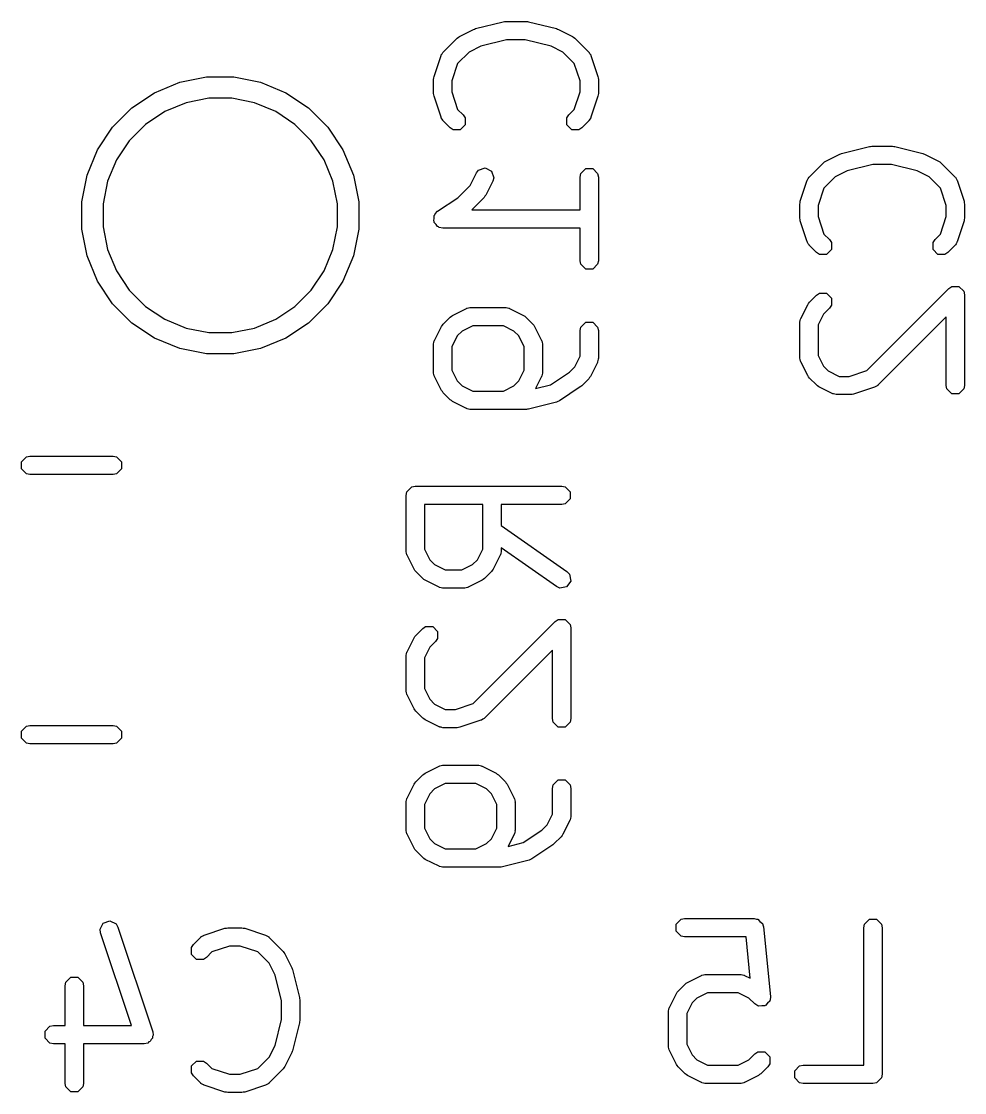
# Model space of a CAD drawing. Header units: inches. Extents: x 0.38 to 5.39, y 0.12 to 3.22.
# Drawn here: x 3.3071 to 3.5099, y 1.4187 to 1.649 of the extents above; entities that cross this region are included whole.
import ezdxf

# ---------------------------------------------------------------- set-up
doc = ezdxf.new("R2010")
doc.units = ezdxf.units.IN
doc.header["$MEASUREMENT"] = 0
doc.layers.add('BLACK', color=250, linetype='CONTINUOUS')

msp = doc.modelspace()

# ---------------------------------------------------------------- linework, layer by layer
at = {"layer": 'BLACK', "linetype": 'CONTINUOUS'}
for p, q in [((3.40469, 1.64748), (3.41069, 1.64898)), ((3.41069, 1.64898), (3.41093, 1.64899)), ((3.41093, 1.64899), (3.41117, 1.64904)), ((3.41117, 1.64904), (3.41567, 1.64904)), ((3.41567, 1.64904), (3.41591, 1.64899)), ((3.41591, 1.64899), (3.41615, 1.64898)), ((3.41615, 1.64898), (3.42215, 1.64748)), ((3.40129, 1.64583), (3.40429, 1.64733)), ((3.40429, 1.64733), (3.4045, 1.64739)), ((3.4045, 1.64739), (3.40469, 1.64748)), ((3.42215, 1.64748), (3.42234, 1.64739)), ((3.42234, 1.64739), (3.42255, 1.64733)), ((3.42255, 1.64733), (3.42555, 1.64583)), ((3.39778, 1.64246), (3.40078, 1.64546)), ((3.40078, 1.64546), (3.40104, 1.64564)), ((3.40104, 1.64564), (3.40129, 1.64583)), ((3.41141, 1.6451), (3.40586, 1.64371)), ((3.41543, 1.6451), (3.41141, 1.6451)), ((3.42098, 1.64371), (3.41543, 1.6451)), ((3.42555, 1.64583), (3.4258, 1.64564)), ((3.4258, 1.64564), (3.42606, 1.64546)), ((3.42606, 1.64546), (3.42906, 1.64246)), ((3.39735, 1.64182), (3.39753, 1.64208)), ((3.39753, 1.64208), (3.39769, 1.64236)), ((3.39769, 1.64236), (3.39773, 1.64238)), ((3.39773, 1.64238), (3.39778, 1.64246)), ((3.40334, 1.64245), (3.40089, 1.64001)), ((3.40586, 1.64371), (3.40334, 1.64245)), ((3.4235, 1.64245), (3.42098, 1.64371)), ((3.42595, 1.64001), (3.4235, 1.64245)), ((3.42906, 1.64246), (3.42912, 1.64238)), ((3.42912, 1.64238), (3.42916, 1.64236)), ((3.42916, 1.64236), (3.42931, 1.64208)), ((3.42931, 1.64208), (3.42949, 1.64182)), ((3.39581, 1.63719), (3.39731, 1.64169)), ((3.39731, 1.64169), (3.39735, 1.64178)), ((3.39735, 1.64178), (3.39735, 1.64182)), ((3.40089, 1.64001), (3.39964, 1.63625)), ((3.4272, 1.63625), (3.42595, 1.64001)), ((3.42949, 1.64182), (3.42949, 1.64178)), ((3.42949, 1.64178), (3.42954, 1.64169)), ((3.42954, 1.64169), (3.43104, 1.63719)), ((3.33574, 1.63371), (3.34116, 1.63596)), ((3.34116, 1.63596), (3.34691, 1.6371)), ((3.34691, 1.6371), (3.35278, 1.6371)), ((3.35278, 1.6371), (3.35853, 1.63596)), ((3.35853, 1.63596), (3.36395, 1.63371)), ((3.3957, 1.63657), (3.39577, 1.63688)), ((3.3957, 1.63357), (3.3957, 1.63657)), ((3.39577, 1.63688), (3.39581, 1.63719)), ((3.39964, 1.63625), (3.39964, 1.63389)), ((3.4272, 1.63389), (3.4272, 1.63625)), ((3.43104, 1.63719), (3.43108, 1.63688)), ((3.43108, 1.63688), (3.43114, 1.63657)), ((3.43114, 1.63657), (3.43114, 1.63357)), ((3.33086, 1.63045), (3.33574, 1.63371)), ((3.36395, 1.63371), (3.36882, 1.63045)), ((3.39577, 1.63326), (3.3957, 1.63357)), ((3.39581, 1.63295), (3.39577, 1.63326)), ((3.39731, 1.62845), (3.39581, 1.63295)), ((3.39964, 1.63389), (3.40089, 1.63013)), ((3.42595, 1.63013), (3.4272, 1.63389)), ((3.43104, 1.63295), (3.42954, 1.62845)), ((3.43108, 1.63326), (3.43104, 1.63295)), ((3.43114, 1.63357), (3.43108, 1.63326)), ((3.34249, 1.63155), (3.33791, 1.62965)), ((3.34736, 1.63252), (3.34249, 1.63155)), ((3.35232, 1.63252), (3.34736, 1.63252)), ((3.35719, 1.63155), (3.35232, 1.63252)), ((3.36178, 1.62965), (3.35719, 1.63155)), ((3.32671, 1.6263), (3.33086, 1.63045)), ((3.33791, 1.62965), (3.33378, 1.62689)), ((3.3659, 1.62689), (3.36178, 1.62965)), ((3.36882, 1.63045), (3.37297, 1.6263)), ((3.39735, 1.62836), (3.39731, 1.62845)), ((3.39735, 1.62832), (3.39735, 1.62836)), ((3.39753, 1.62805), (3.39735, 1.62832)), ((3.40089, 1.63013), (3.40206, 1.62896)), ((3.40206, 1.62896), (3.40249, 1.62832)), ((3.40249, 1.62832), (3.40249, 1.62682)), ((3.42435, 1.62832), (3.42478, 1.62896)), ((3.42435, 1.62682), (3.42435, 1.62832)), ((3.42478, 1.62896), (3.42595, 1.63013)), ((3.42949, 1.62832), (3.42931, 1.62805)), ((3.42954, 1.62845), (3.42949, 1.62836)), ((3.42949, 1.62836), (3.42949, 1.62832)), ((3.32345, 1.62143), (3.32671, 1.6263)), ((3.33378, 1.62689), (3.33027, 1.62338)), ((3.36941, 1.62338), (3.3659, 1.62689)), ((3.37297, 1.6263), (3.37623, 1.62143)), ((3.39769, 1.62778), (3.39753, 1.62805)), ((3.39773, 1.62776), (3.39769, 1.62778)), ((3.39778, 1.62768), (3.39773, 1.62776)), ((3.39928, 1.62618), (3.39778, 1.62768)), ((3.39992, 1.62575), (3.39928, 1.62618)), ((3.40249, 1.62682), (3.40143, 1.62575)), ((3.42542, 1.62575), (3.42435, 1.62682)), ((3.42756, 1.62618), (3.42692, 1.62575)), ((3.42906, 1.62768), (3.42756, 1.62618)), ((3.42912, 1.62776), (3.42906, 1.62768)), ((3.42916, 1.62778), (3.42912, 1.62776)), ((3.42931, 1.62805), (3.42916, 1.62778)), ((3.40143, 1.62575), (3.39992, 1.62575)), ((3.42692, 1.62575), (3.42542, 1.62575)), ((3.32121, 1.61601), (3.32345, 1.62143)), ((3.33027, 1.62338), (3.32751, 1.61926)), ((3.37217, 1.61926), (3.36941, 1.62338)), ((3.37623, 1.62143), (3.37848, 1.61601)), ((3.48343, 1.62067), (3.48943, 1.62217)), ((3.48943, 1.62217), (3.48967, 1.62218)), ((3.48967, 1.62218), (3.48991, 1.62223)), ((3.48991, 1.62223), (3.49441, 1.62223)), ((3.49441, 1.62223), (3.49465, 1.62218)), ((3.49465, 1.62218), (3.49489, 1.62217)), ((3.49489, 1.62217), (3.50089, 1.62067)), ((3.32751, 1.61926), (3.32561, 1.61467)), ((3.37407, 1.61467), (3.37217, 1.61926)), ((3.47978, 1.61883), (3.48003, 1.61902)), ((3.48003, 1.61902), (3.48303, 1.62052)), ((3.48303, 1.62052), (3.48324, 1.62058)), ((3.48324, 1.62058), (3.48343, 1.62067)), ((3.50089, 1.62067), (3.50108, 1.62058)), ((3.50108, 1.62058), (3.50129, 1.62052)), ((3.50129, 1.62052), (3.50429, 1.61902)), ((3.50429, 1.61902), (3.50454, 1.61883)), ((3.40491, 1.61645), (3.40538, 1.61706)), ((3.40538, 1.61706), (3.40681, 1.61754)), ((3.40681, 1.61754), (3.40816, 1.61686)), ((3.40816, 1.61686), (3.40864, 1.61543)), ((3.42735, 1.61633), (3.42842, 1.61739)), ((3.42842, 1.61739), (3.42992, 1.61739)), ((3.42992, 1.61739), (3.43099, 1.61633)), ((3.47652, 1.61565), (3.47952, 1.61865)), ((3.47952, 1.61865), (3.47978, 1.61883)), ((3.4846, 1.6169), (3.48208, 1.61564)), ((3.49015, 1.61829), (3.4846, 1.6169)), ((3.49417, 1.61829), (3.49015, 1.61829)), ((3.49972, 1.6169), (3.49417, 1.61829)), ((3.50224, 1.61564), (3.49972, 1.6169)), ((3.50454, 1.61883), (3.5048, 1.61865)), ((3.5048, 1.61865), (3.5078, 1.61565)), ((3.32007, 1.61026), (3.32121, 1.61601)), ((3.32561, 1.61467), (3.32465, 1.6098)), ((3.37504, 1.6098), (3.37407, 1.61467)), ((3.37848, 1.61601), (3.37962, 1.61026)), ((3.40355, 1.61374), (3.40491, 1.61645)), ((3.40843, 1.61469), (3.40693, 1.61169)), ((3.40864, 1.61543), (3.40843, 1.61469)), ((3.4272, 1.61557), (3.42735, 1.61633)), ((3.4272, 1.60854), (3.4272, 1.61557)), ((3.43099, 1.61633), (3.43114, 1.61557)), ((3.43114, 1.61557), (3.43114, 1.59757)), ((3.47455, 1.61038), (3.47605, 1.61488)), ((3.47605, 1.61488), (3.47609, 1.61497)), ((3.47609, 1.61501), (3.47627, 1.61528)), ((3.47609, 1.61497), (3.47609, 1.61501)), ((3.47627, 1.61528), (3.47643, 1.61555)), ((3.47643, 1.61555), (3.47647, 1.61557)), ((3.47647, 1.61557), (3.47652, 1.61565)), ((3.48208, 1.61564), (3.47963, 1.6132)), ((3.50469, 1.6132), (3.50224, 1.61564)), ((3.5078, 1.61565), (3.50786, 1.61557)), ((3.50786, 1.61557), (3.5079, 1.61555)), ((3.5079, 1.61555), (3.50805, 1.61528)), ((3.50805, 1.61528), (3.50823, 1.61501)), ((3.50823, 1.61501), (3.50823, 1.61497)), ((3.50823, 1.61497), (3.50828, 1.61488)), ((3.50828, 1.61488), (3.50978, 1.61038)), ((3.40092, 1.6111), (3.40355, 1.61374)), ((3.47963, 1.6132), (3.47838, 1.60944)), ((3.50594, 1.60944), (3.50469, 1.6132)), ((3.32007, 1.6098), (3.32007, 1.61026)), ((3.32007, 1.60439), (3.32007, 1.6098)), ((3.32465, 1.6098), (3.32465, 1.60484)), ((3.37504, 1.60484), (3.37504, 1.6098)), ((3.37962, 1.61026), (3.37962, 1.60439)), ((3.39658, 1.60821), (3.40092, 1.6111)), ((3.40656, 1.61118), (3.40393, 1.60854)), ((3.40674, 1.61144), (3.40656, 1.61118)), ((3.40693, 1.61169), (3.40674, 1.61144)), ((3.47444, 1.60976), (3.47451, 1.61007)), ((3.47444, 1.60676), (3.47444, 1.60976)), ((3.47451, 1.61007), (3.47455, 1.61038)), ((3.50978, 1.61038), (3.50982, 1.61007)), ((3.50982, 1.61007), (3.50988, 1.60976)), ((3.50988, 1.60976), (3.50988, 1.60676)), ((3.39585, 1.60733), (3.396, 1.60747)), ((3.396, 1.60747), (3.39604, 1.60767)), ((3.39604, 1.60767), (3.39658, 1.60821)), ((3.40393, 1.60854), (3.4272, 1.60854)), ((3.47838, 1.60944), (3.47838, 1.60708)), ((3.50594, 1.60708), (3.50594, 1.60944)), ((3.39574, 1.60619), (3.39585, 1.60675)), ((3.39585, 1.60602), (3.39574, 1.60619)), ((3.39585, 1.60675), (3.39585, 1.60733)), ((3.39585, 1.60582), (3.39585, 1.60602)), ((3.39626, 1.60541), (3.39585, 1.60582)), ((3.39658, 1.60494), (3.39626, 1.60541)), ((3.47451, 1.60645), (3.47444, 1.60676)), ((3.47455, 1.60614), (3.47451, 1.60645)), ((3.47605, 1.60164), (3.47455, 1.60614)), ((3.47838, 1.60708), (3.47963, 1.60332)), ((3.50469, 1.60332), (3.50594, 1.60708)), ((3.50978, 1.60614), (3.50828, 1.60164)), ((3.50982, 1.60645), (3.50978, 1.60614)), ((3.50988, 1.60676), (3.50982, 1.60645)), ((3.32121, 1.59864), (3.32007, 1.60439)), ((3.32465, 1.60484), (3.32561, 1.59997)), ((3.37407, 1.59997), (3.37504, 1.60484)), ((3.37962, 1.60439), (3.37848, 1.59864)), ((3.39678, 1.6049), (3.39658, 1.60494)), ((3.39692, 1.60475), (3.39678, 1.6049)), ((3.39767, 1.6046), (3.39692, 1.60475)), ((3.4272, 1.6046), (3.39767, 1.6046)), ((3.4272, 1.59757), (3.4272, 1.6046)), ((3.47963, 1.60332), (3.4808, 1.60215)), ((3.50352, 1.60215), (3.50469, 1.60332)), ((3.47609, 1.60155), (3.47605, 1.60164)), ((3.47609, 1.60151), (3.47609, 1.60155)), ((3.47627, 1.60125), (3.47609, 1.60151)), ((3.47643, 1.60097), (3.47627, 1.60125)), ((3.47647, 1.60095), (3.47643, 1.60097)), ((3.47652, 1.60087), (3.47647, 1.60095)), ((3.47802, 1.59937), (3.47652, 1.60087)), ((3.4808, 1.60215), (3.48123, 1.60151)), ((3.48123, 1.60151), (3.48123, 1.60001)), ((3.50309, 1.60151), (3.50352, 1.60215)), ((3.50309, 1.60001), (3.50309, 1.60151)), ((3.5078, 1.60087), (3.5063, 1.59937)), ((3.50786, 1.60095), (3.5078, 1.60087)), ((3.5079, 1.60097), (3.50786, 1.60095)), ((3.50805, 1.60125), (3.5079, 1.60097)), ((3.50823, 1.60151), (3.50805, 1.60125)), ((3.50828, 1.60164), (3.50823, 1.60155)), ((3.50823, 1.60155), (3.50823, 1.60151)), ((3.32345, 1.59322), (3.32121, 1.59864)), ((3.32561, 1.59997), (3.32751, 1.59539)), ((3.37217, 1.59539), (3.37407, 1.59997)), ((3.37848, 1.59864), (3.37623, 1.59322)), ((3.47866, 1.59894), (3.47802, 1.59937)), ((3.48017, 1.59894), (3.47866, 1.59894)), ((3.48123, 1.60001), (3.48017, 1.59894)), ((3.50416, 1.59894), (3.50309, 1.60001)), ((3.50566, 1.59894), (3.50416, 1.59894)), ((3.5063, 1.59937), (3.50566, 1.59894)), ((3.42735, 1.59682), (3.4272, 1.59757)), ((3.42842, 1.59576), (3.42735, 1.59682)), ((3.43099, 1.59682), (3.42992, 1.59576)), ((3.43114, 1.59757), (3.43099, 1.59682)), ((3.32751, 1.59539), (3.33027, 1.59126)), ((3.36941, 1.59126), (3.37217, 1.59539)), ((3.42992, 1.59576), (3.42842, 1.59576)), ((3.32671, 1.58834), (3.32345, 1.59322)), ((3.37623, 1.59322), (3.37297, 1.58834)), ((3.48885, 1.57399), (3.50652, 1.59165)), ((3.50652, 1.59165), (3.50716, 1.59208)), ((3.50716, 1.59208), (3.50866, 1.59208)), ((3.50866, 1.59208), (3.50973, 1.59102)), ((3.33027, 1.59126), (3.33378, 1.58775)), ((3.3659, 1.58775), (3.36941, 1.59126)), ((3.47652, 1.58865), (3.47802, 1.59015)), ((3.47802, 1.59015), (3.47866, 1.59058)), ((3.47866, 1.59058), (3.48017, 1.59058)), ((3.48017, 1.59058), (3.48123, 1.58952)), ((3.48123, 1.58952), (3.48123, 1.58801)), ((3.50973, 1.59102), (3.50988, 1.59026)), ((3.50988, 1.59026), (3.50988, 1.57076)), ((3.33086, 1.58419), (3.32671, 1.58834)), ((3.33378, 1.58775), (3.33791, 1.58499)), ((3.36178, 1.58499), (3.3659, 1.58775)), ((3.37297, 1.58834), (3.36882, 1.58419)), ((3.39979, 1.58584), (3.40279, 1.58734)), ((3.40279, 1.58734), (3.40289, 1.58736)), ((3.40289, 1.58736), (3.40292, 1.58739)), ((3.40292, 1.58739), (3.40323, 1.58746)), ((3.40323, 1.58746), (3.40353, 1.58754)), ((3.40353, 1.58754), (3.40358, 1.58752)), ((3.40358, 1.58752), (3.40367, 1.58754)), ((3.40367, 1.58754), (3.41117, 1.58754)), ((3.41117, 1.58754), (3.41127, 1.58752)), ((3.41127, 1.58752), (3.41131, 1.58754)), ((3.41131, 1.58754), (3.41162, 1.58746)), ((3.41162, 1.58746), (3.41192, 1.58739)), ((3.41192, 1.58739), (3.41196, 1.58736)), ((3.41196, 1.58736), (3.41205, 1.58734)), ((3.41205, 1.58734), (3.41505, 1.58584)), ((3.47465, 1.58514), (3.47615, 1.58814)), ((3.47615, 1.58814), (3.47635, 1.58839)), ((3.47635, 1.58839), (3.47652, 1.58865)), ((3.4808, 1.58737), (3.47953, 1.5861)), ((3.48123, 1.58801), (3.4808, 1.58737)), ((3.33791, 1.58499), (3.34249, 1.58309)), ((3.35719, 1.58309), (3.36178, 1.58499)), ((3.39778, 1.58397), (3.39928, 1.58547)), ((3.39928, 1.58547), (3.39954, 1.58564)), ((3.39954, 1.58564), (3.39979, 1.58584)), ((3.41505, 1.58584), (3.4153, 1.58564)), ((3.4153, 1.58564), (3.41556, 1.58547)), ((3.41556, 1.58547), (3.41706, 1.58397)), ((3.47445, 1.5844), (3.47453, 1.58471)), ((3.47453, 1.58471), (3.47459, 1.58502)), ((3.47459, 1.58502), (3.47463, 1.58505)), ((3.47463, 1.58505), (3.47465, 1.58514)), ((3.47953, 1.5861), (3.47838, 1.5838)), ((3.50594, 1.58551), (3.4913, 1.57087)), ((3.50594, 1.57076), (3.50594, 1.58551)), ((3.33574, 1.58093), (3.33086, 1.58419)), ((3.34249, 1.58309), (3.34736, 1.58213)), ((3.34736, 1.58213), (3.35232, 1.58213)), ((3.35232, 1.58213), (3.35719, 1.58309)), ((3.36882, 1.58419), (3.36395, 1.58093)), ((3.39591, 1.58046), (3.39741, 1.58346)), ((3.39741, 1.58346), (3.39761, 1.58371)), ((3.39761, 1.58371), (3.39778, 1.58397)), ((3.40184, 1.58246), (3.40079, 1.58141)), ((3.40414, 1.58361), (3.40184, 1.58246)), ((3.41071, 1.58361), (3.40414, 1.58361)), ((3.413, 1.58246), (3.41071, 1.58361)), ((3.41405, 1.58141), (3.413, 1.58246)), ((3.41706, 1.58397), (3.41724, 1.58371)), ((3.41724, 1.58371), (3.41743, 1.58346)), ((3.41743, 1.58346), (3.41893, 1.58046)), ((3.4272, 1.58258), (3.42735, 1.58333)), ((3.4272, 1.57704), (3.4272, 1.58258)), ((3.42735, 1.58333), (3.42842, 1.58439)), ((3.42842, 1.58439), (3.42992, 1.58439)), ((3.42992, 1.58439), (3.43099, 1.58333)), ((3.43099, 1.58333), (3.43114, 1.58258)), ((3.43114, 1.58258), (3.43114, 1.57658)), ((3.47444, 1.58426), (3.47446, 1.58436)), ((3.47444, 1.57676), (3.47444, 1.58426)), ((3.47446, 1.58436), (3.47445, 1.5844)), ((3.47838, 1.5838), (3.47838, 1.57723)), ((3.34116, 1.57869), (3.33574, 1.58093)), ((3.36395, 1.58093), (3.35853, 1.57869)), ((3.39571, 1.57972), (3.39579, 1.58002)), ((3.39579, 1.58002), (3.39585, 1.58033)), ((3.39585, 1.58033), (3.39589, 1.58036)), ((3.39589, 1.58036), (3.39591, 1.58046)), ((3.40079, 1.58141), (3.39964, 1.57911)), ((3.4152, 1.57911), (3.41405, 1.58141)), ((3.41893, 1.58046), (3.41896, 1.58036)), ((3.41896, 1.58036), (3.41899, 1.58033)), ((3.41899, 1.58033), (3.41905, 1.58002)), ((3.41905, 1.58002), (3.41913, 1.57972)), ((3.34691, 1.57755), (3.34116, 1.57869)), ((3.35278, 1.57755), (3.34691, 1.57755)), ((3.35853, 1.57869), (3.35278, 1.57755)), ((3.3957, 1.57958), (3.39572, 1.57967)), ((3.3957, 1.57358), (3.3957, 1.57958)), ((3.39572, 1.57967), (3.39571, 1.57972)), ((3.39964, 1.57911), (3.39964, 1.57404)), ((3.4152, 1.57404), (3.4152, 1.57911)), ((3.41913, 1.57972), (3.41912, 1.57967)), ((3.41912, 1.57967), (3.41914, 1.57958)), ((3.41914, 1.57958), (3.41914, 1.57358)), ((3.42605, 1.57474), (3.4272, 1.57704)), ((3.43093, 1.5757), (3.42943, 1.5727)), ((3.43096, 1.57579), (3.43093, 1.5757)), ((3.43099, 1.57582), (3.43096, 1.57579)), ((3.43105, 1.57613), (3.43099, 1.57582)), ((3.43113, 1.57644), (3.43105, 1.57613)), ((3.43114, 1.57658), (3.43112, 1.57648)), ((3.43112, 1.57648), (3.43113, 1.57644)), ((3.47446, 1.57667), (3.47444, 1.57676)), ((3.47445, 1.57662), (3.47446, 1.57667)), ((3.47453, 1.57632), (3.47445, 1.57662)), ((3.47459, 1.57601), (3.47453, 1.57632)), ((3.47463, 1.57598), (3.47459, 1.57601)), ((3.47465, 1.57588), (3.47463, 1.57598)), ((3.47615, 1.57288), (3.47465, 1.57588)), ((3.47838, 1.57723), (3.47953, 1.57493)), ((3.39572, 1.57348), (3.3957, 1.57358)), ((3.39571, 1.57344), (3.39572, 1.57348)), ((3.39579, 1.57313), (3.39571, 1.57344)), ((3.39585, 1.57282), (3.39579, 1.57313)), ((3.39964, 1.57404), (3.40079, 1.57174)), ((3.41405, 1.57174), (3.4152, 1.57404)), ((3.41905, 1.57313), (3.41899, 1.57282)), ((3.41913, 1.57344), (3.41905, 1.57313)), ((3.41914, 1.57358), (3.41912, 1.57348)), ((3.41912, 1.57348), (3.41913, 1.57344)), ((3.42086, 1.5709), (3.42492, 1.57361)), ((3.42492, 1.57361), (3.42605, 1.57474)), ((3.47953, 1.57493), (3.48058, 1.57388)), ((3.48058, 1.57388), (3.48288, 1.57273)), ((3.48509, 1.57273), (3.48885, 1.57399)), ((3.39589, 1.57279), (3.39585, 1.57282)), ((3.39591, 1.5727), (3.39589, 1.57279)), ((3.39741, 1.5697), (3.39591, 1.5727)), ((3.40079, 1.57174), (3.40184, 1.5707)), ((3.40184, 1.5707), (3.40414, 1.56955)), ((3.41071, 1.56955), (3.413, 1.5707)), ((3.413, 1.5707), (3.41405, 1.57174)), ((3.41893, 1.5727), (3.41763, 1.5701)), ((3.41763, 1.5701), (3.42086, 1.5709)), ((3.41896, 1.57279), (3.41893, 1.5727)), ((3.41899, 1.57282), (3.41896, 1.57279)), ((3.42756, 1.57069), (3.4274, 1.57058)), ((3.42906, 1.57219), (3.42756, 1.57069)), ((3.42924, 1.57245), (3.42906, 1.57219)), ((3.42943, 1.5727), (3.42924, 1.57245)), ((3.47635, 1.57263), (3.47615, 1.57288)), ((3.47652, 1.57237), (3.47635, 1.57263)), ((3.47802, 1.57087), (3.47652, 1.57237)), ((3.47828, 1.5707), (3.47802, 1.57087)), ((3.47853, 1.5705), (3.47828, 1.5707)), ((3.48288, 1.57273), (3.48509, 1.57273)), ((3.49093, 1.57062), (3.49066, 1.57045)), ((3.4912, 1.57078), (3.49093, 1.57062)), ((3.49122, 1.57082), (3.4912, 1.57078)), ((3.4913, 1.57087), (3.49122, 1.57082)), ((3.50609, 1.57001), (3.50594, 1.57076)), ((3.50988, 1.57076), (3.50973, 1.57001)), ((3.39761, 1.56945), (3.39741, 1.5697)), ((3.39778, 1.56919), (3.39761, 1.56945)), ((3.39928, 1.56769), (3.39778, 1.56919)), ((3.40414, 1.56955), (3.41071, 1.56955)), ((3.42726, 1.57044), (3.42276, 1.56744)), ((3.4274, 1.57058), (3.42726, 1.57044)), ((3.48153, 1.569), (3.47853, 1.5705)), ((3.48163, 1.56898), (3.48153, 1.569)), ((3.48166, 1.56895), (3.48163, 1.56898)), ((3.48197, 1.56888), (3.48166, 1.56895)), ((3.48227, 1.5688), (3.48197, 1.56888)), ((3.48232, 1.56882), (3.48227, 1.5688)), ((3.48241, 1.5688), (3.48232, 1.56882)), ((3.48541, 1.5688), (3.48241, 1.5688)), ((3.48572, 1.56886), (3.48541, 1.5688)), ((3.48603, 1.5689), (3.48572, 1.56886)), ((3.49053, 1.5704), (3.48603, 1.5689)), ((3.49062, 1.57045), (3.49053, 1.5704)), ((3.49066, 1.57045), (3.49062, 1.57045)), ((3.50716, 1.56895), (3.50609, 1.57001)), ((3.50866, 1.56895), (3.50716, 1.56895)), ((3.50973, 1.57001), (3.50866, 1.56895)), ((3.39954, 1.56751), (3.39928, 1.56769)), ((3.39979, 1.56732), (3.39954, 1.56751)), ((3.40279, 1.56582), (3.39979, 1.56732)), ((3.42215, 1.56717), (3.41615, 1.56567)), ((3.42245, 1.56731), (3.42215, 1.56717)), ((3.42276, 1.56744), (3.42245, 1.56731)), ((3.40289, 1.56579), (3.40279, 1.56582)), ((3.40292, 1.56576), (3.40289, 1.56579)), ((3.40323, 1.5657), (3.40292, 1.56576)), ((3.40353, 1.56561), (3.40323, 1.5657)), ((3.40358, 1.56563), (3.40353, 1.56561)), ((3.40367, 1.56561), (3.40358, 1.56563)), ((3.41567, 1.56561), (3.40367, 1.56561)), ((3.41591, 1.56566), (3.41567, 1.56561)), ((3.41615, 1.56567), (3.41591, 1.56566)), ((3.3071, 1.55434), (3.30816, 1.5554)), ((3.30816, 1.5554), (3.30891, 1.55555)), ((3.30891, 1.55555), (3.32679, 1.55555)), ((3.32679, 1.55555), (3.32755, 1.5554)), ((3.32755, 1.5554), (3.32861, 1.55434)), ((3.3071, 1.55283), (3.3071, 1.55434)), ((3.30816, 1.55176), (3.3071, 1.55283)), ((3.32861, 1.55283), (3.32755, 1.55176)), ((3.32861, 1.55434), (3.32861, 1.55283)), ((3.30891, 1.55161), (3.30816, 1.55176)), ((3.32679, 1.55161), (3.30891, 1.55161)), ((3.32755, 1.55176), (3.32679, 1.55161)), ((3.3898, 1.54714), (3.38995, 1.5479)), ((3.38995, 1.5479), (3.39101, 1.54896)), ((3.39101, 1.54896), (3.39177, 1.54911)), ((3.39177, 1.54911), (3.42326, 1.54911)), ((3.42326, 1.54911), (3.42402, 1.54896)), ((3.42402, 1.54896), (3.42508, 1.5479)), ((3.42508, 1.5479), (3.42508, 1.54639)), ((3.3898, 1.53514), (3.3898, 1.54714)), ((3.42402, 1.54532), (3.42326, 1.54517)), ((3.42508, 1.54639), (3.42402, 1.54532)), ((3.4063, 1.54517), (3.39374, 1.54517)), ((3.39374, 1.54517), (3.39374, 1.53561)), ((3.4063, 1.53561), (3.4063, 1.54517)), ((3.42326, 1.54517), (3.41023, 1.54517)), ((3.41023, 1.54517), (3.41023, 1.54067)), ((3.41023, 1.54067), (3.42439, 1.53076)), ((3.38982, 1.53505), (3.3898, 1.53514)), ((3.3898, 1.535), (3.38982, 1.53505)), ((3.38989, 1.5347), (3.3898, 1.535)), ((3.38995, 1.53439), (3.38989, 1.5347)), ((3.38998, 1.53436), (3.38995, 1.53439)), ((3.39001, 1.53426), (3.38998, 1.53436)), ((3.39151, 1.53126), (3.39001, 1.53426)), ((3.39374, 1.53561), (3.39489, 1.53331)), ((3.40515, 1.53331), (3.4063, 1.53561)), ((3.41003, 1.53426), (3.40853, 1.53126)), ((3.41005, 1.53436), (3.41003, 1.53426)), ((3.41008, 1.53439), (3.41005, 1.53436)), ((3.41015, 1.5347), (3.41008, 1.53439)), ((3.41023, 1.535), (3.41015, 1.5347)), ((3.41023, 1.53514), (3.41021, 1.53505)), ((3.41021, 1.53505), (3.41023, 1.535)), ((3.42213, 1.52753), (3.41023, 1.53586)), ((3.41023, 1.53586), (3.41023, 1.53514)), ((3.39489, 1.53331), (3.39593, 1.53226)), ((3.39593, 1.53226), (3.39823, 1.53111)), ((3.4018, 1.53111), (3.4041, 1.53226)), ((3.4041, 1.53226), (3.40515, 1.53331)), ((3.3917, 1.53102), (3.39151, 1.53126)), ((3.39188, 1.53075), (3.3917, 1.53102)), ((3.39338, 1.52925), (3.39188, 1.53075)), ((3.39364, 1.52908), (3.39338, 1.52925)), ((3.39823, 1.53111), (3.4018, 1.53111)), ((3.40666, 1.52925), (3.4064, 1.52908)), ((3.40816, 1.53075), (3.40666, 1.52925)), ((3.40833, 1.53102), (3.40816, 1.53075)), ((3.40853, 1.53126), (3.40833, 1.53102)), ((3.42439, 1.53076), (3.42492, 1.5302)), ((3.42492, 1.5302), (3.42519, 1.52872)), ((3.39389, 1.52888), (3.39364, 1.52908)), ((3.39689, 1.52738), (3.39389, 1.52888)), ((3.39698, 1.52736), (3.39689, 1.52738)), ((3.39701, 1.52733), (3.39698, 1.52736)), ((3.39732, 1.52726), (3.39701, 1.52733)), ((3.39763, 1.52718), (3.39732, 1.52726)), ((3.39767, 1.5272), (3.39763, 1.52718)), ((3.39777, 1.52718), (3.39767, 1.5272)), ((3.40227, 1.52718), (3.39777, 1.52718)), ((3.40236, 1.5272), (3.40227, 1.52718)), ((3.40241, 1.52718), (3.40236, 1.5272)), ((3.40271, 1.52726), (3.40241, 1.52718)), ((3.40302, 1.52733), (3.40271, 1.52726)), ((3.40305, 1.52736), (3.40302, 1.52733)), ((3.40315, 1.52738), (3.40305, 1.52736)), ((3.40615, 1.52888), (3.40315, 1.52738)), ((3.4064, 1.52908), (3.40615, 1.52888)), ((3.42284, 1.52722), (3.42213, 1.52753)), ((3.42432, 1.52749), (3.42284, 1.52722)), ((3.42519, 1.52872), (3.42432, 1.52749)), ((3.4042, 1.50237), (3.42187, 1.52004)), ((3.42187, 1.52004), (3.42251, 1.52047)), ((3.42251, 1.52047), (3.42402, 1.52047)), ((3.42402, 1.52047), (3.42508, 1.5194)), ((3.39188, 1.51704), (3.39338, 1.51854)), ((3.39338, 1.51854), (3.39401, 1.51897)), ((3.39401, 1.51897), (3.39552, 1.51897)), ((3.39552, 1.51897), (3.39659, 1.5179)), ((3.39659, 1.5179), (3.39659, 1.51639)), ((3.42508, 1.5194), (3.42523, 1.51865)), ((3.42523, 1.51865), (3.42523, 1.49915)), ((3.39001, 1.51353), (3.39151, 1.51653)), ((3.39151, 1.51653), (3.3917, 1.51678)), ((3.3917, 1.51678), (3.39188, 1.51704)), ((3.39616, 1.51575), (3.39489, 1.51448)), ((3.39659, 1.51639), (3.39616, 1.51575)), ((3.3898, 1.51279), (3.38989, 1.51309)), ((3.38989, 1.51309), (3.38995, 1.5134)), ((3.38995, 1.5134), (3.38998, 1.51343)), ((3.38998, 1.51343), (3.39001, 1.51353)), ((3.39489, 1.51448), (3.39374, 1.51218)), ((3.4213, 1.51389), (3.40666, 1.49926)), ((3.4213, 1.49915), (3.4213, 1.51389)), ((3.38982, 1.51274), (3.3898, 1.51279)), ((3.3898, 1.51265), (3.38982, 1.51274)), ((3.3898, 1.50515), (3.3898, 1.51265)), ((3.39374, 1.51218), (3.39374, 1.50561)), ((3.38982, 1.50505), (3.3898, 1.50515)), ((3.3898, 1.50501), (3.38982, 1.50505)), ((3.38989, 1.5047), (3.3898, 1.50501)), ((3.38995, 1.50439), (3.38989, 1.5047)), ((3.38998, 1.50436), (3.38995, 1.50439)), ((3.39001, 1.50427), (3.38998, 1.50436)), ((3.39151, 1.50127), (3.39001, 1.50427)), ((3.39374, 1.50561), (3.39489, 1.50331)), ((3.39489, 1.50331), (3.39593, 1.50227)), ((3.39593, 1.50227), (3.39823, 1.50112)), ((3.40045, 1.50112), (3.4042, 1.50237)), ((3.3917, 1.50102), (3.39151, 1.50127)), ((3.39188, 1.50076), (3.3917, 1.50102)), ((3.39338, 1.49926), (3.39188, 1.50076)), ((3.39364, 1.49908), (3.39338, 1.49926)), ((3.39823, 1.50112), (3.40045, 1.50112)), ((3.40658, 1.4992), (3.40656, 1.49916)), ((3.40666, 1.49926), (3.40658, 1.4992)), ((3.3071, 1.49646), (3.30816, 1.49753)), ((3.30816, 1.49753), (3.30891, 1.49768)), ((3.30891, 1.49768), (3.32679, 1.49768)), ((3.32679, 1.49768), (3.32755, 1.49753)), ((3.32755, 1.49753), (3.32861, 1.49646)), ((3.39389, 1.49889), (3.39364, 1.49908)), ((3.39689, 1.49739), (3.39389, 1.49889)), ((3.39698, 1.49736), (3.39689, 1.49739)), ((3.39701, 1.49733), (3.39698, 1.49736)), ((3.39732, 1.49727), (3.39701, 1.49733)), ((3.39763, 1.49719), (3.39732, 1.49727)), ((3.39767, 1.4972), (3.39763, 1.49719)), ((3.39777, 1.49718), (3.39767, 1.4972)), ((3.40077, 1.49718), (3.39777, 1.49718)), ((3.40108, 1.49724), (3.40077, 1.49718)), ((3.40139, 1.49728), (3.40108, 1.49724)), ((3.40589, 1.49878), (3.40139, 1.49728)), ((3.40597, 1.49883), (3.40589, 1.49878)), ((3.40602, 1.49883), (3.40597, 1.49883)), ((3.40628, 1.49901), (3.40602, 1.49883)), ((3.40656, 1.49916), (3.40628, 1.49901)), ((3.42144, 1.4984), (3.4213, 1.49915)), ((3.42251, 1.49733), (3.42144, 1.4984)), ((3.42402, 1.49733), (3.42251, 1.49733)), ((3.42508, 1.4984), (3.42402, 1.49733)), ((3.42523, 1.49915), (3.42508, 1.4984)), ((3.3071, 1.49496), (3.3071, 1.49646)), ((3.30816, 1.49389), (3.3071, 1.49496)), ((3.32861, 1.49496), (3.32755, 1.49389)), ((3.32861, 1.49646), (3.32861, 1.49496)), ((3.30891, 1.49374), (3.30816, 1.49389)), ((3.32679, 1.49374), (3.30891, 1.49374)), ((3.32755, 1.49389), (3.32679, 1.49374)), ((3.39389, 1.48741), (3.39689, 1.48891)), ((3.39689, 1.48891), (3.39698, 1.48894)), ((3.39698, 1.48894), (3.39701, 1.48897)), ((3.39701, 1.48897), (3.39732, 1.48903)), ((3.39732, 1.48903), (3.39763, 1.48911)), ((3.39763, 1.48911), (3.39767, 1.4891)), ((3.39767, 1.4891), (3.39777, 1.48912)), ((3.39777, 1.48912), (3.40527, 1.48912)), ((3.40527, 1.48912), (3.40536, 1.4891)), ((3.40536, 1.4891), (3.40541, 1.48911)), ((3.40541, 1.48911), (3.40571, 1.48903)), ((3.40571, 1.48903), (3.40602, 1.48897)), ((3.40602, 1.48897), (3.40605, 1.48894)), ((3.40605, 1.48894), (3.40615, 1.48891)), ((3.40615, 1.48891), (3.40915, 1.48741)), ((3.3917, 1.48528), (3.39188, 1.48554)), ((3.39188, 1.48554), (3.39338, 1.48704)), ((3.39338, 1.48704), (3.39364, 1.48722)), ((3.39364, 1.48722), (3.39389, 1.48741)), ((3.40915, 1.48741), (3.40939, 1.48722)), ((3.40939, 1.48722), (3.40966, 1.48704)), ((3.40966, 1.48704), (3.41116, 1.48554)), ((3.41116, 1.48554), (3.41133, 1.48528)), ((3.42144, 1.4849), (3.42251, 1.48597)), ((3.42251, 1.48597), (3.42402, 1.48597)), ((3.42402, 1.48597), (3.42508, 1.4849)), ((3.39001, 1.48203), (3.39151, 1.48503)), ((3.39151, 1.48503), (3.3917, 1.48528)), ((3.39593, 1.48403), (3.39489, 1.48298)), ((3.39823, 1.48518), (3.39593, 1.48403)), ((3.4048, 1.48518), (3.39823, 1.48518)), ((3.4071, 1.48403), (3.4048, 1.48518)), ((3.40815, 1.48298), (3.4071, 1.48403)), ((3.41133, 1.48528), (3.41153, 1.48503)), ((3.41153, 1.48503), (3.41303, 1.48203)), ((3.4213, 1.48415), (3.42144, 1.4849)), ((3.4213, 1.47862), (3.4213, 1.48415)), ((3.42508, 1.4849), (3.42523, 1.48415)), ((3.42523, 1.48415), (3.42523, 1.47815)), ((3.3898, 1.48129), (3.38989, 1.48159)), ((3.38982, 1.48125), (3.3898, 1.48129)), ((3.3898, 1.48115), (3.38982, 1.48125)), ((3.3898, 1.47515), (3.3898, 1.48115)), ((3.38989, 1.48159), (3.38995, 1.4819)), ((3.38995, 1.4819), (3.38998, 1.48194)), ((3.38998, 1.48194), (3.39001, 1.48203)), ((3.39489, 1.48298), (3.39374, 1.48069)), ((3.4093, 1.48069), (3.40815, 1.48298)), ((3.41303, 1.48203), (3.41305, 1.48194)), ((3.41305, 1.48194), (3.41308, 1.4819)), ((3.41308, 1.4819), (3.41315, 1.48159)), ((3.41315, 1.48159), (3.41323, 1.48129)), ((3.41323, 1.48129), (3.41321, 1.48125)), ((3.41321, 1.48125), (3.41323, 1.48115)), ((3.41323, 1.48115), (3.41323, 1.47515)), ((3.39374, 1.48069), (3.39374, 1.47562)), ((3.4093, 1.47562), (3.4093, 1.48069)), ((3.42015, 1.47632), (3.4213, 1.47862)), ((3.41901, 1.47518), (3.42015, 1.47632)), ((3.42502, 1.47727), (3.42352, 1.47427)), ((3.42505, 1.47737), (3.42502, 1.47727)), ((3.42508, 1.4774), (3.42505, 1.47737)), ((3.42514, 1.47771), (3.42508, 1.4774)), ((3.42523, 1.47801), (3.42514, 1.47771)), ((3.42523, 1.47815), (3.42521, 1.47805)), ((3.42521, 1.47805), (3.42523, 1.47801)), ((3.38982, 1.47506), (3.3898, 1.47515)), ((3.3898, 1.47501), (3.38982, 1.47506)), ((3.38989, 1.47471), (3.3898, 1.47501)), ((3.38995, 1.4744), (3.38989, 1.47471)), ((3.38998, 1.47437), (3.38995, 1.4744)), ((3.39001, 1.47427), (3.38998, 1.47437)), ((3.39151, 1.47127), (3.39001, 1.47427)), ((3.39374, 1.47562), (3.39489, 1.47332)), ((3.40815, 1.47332), (3.4093, 1.47562)), ((3.41303, 1.47427), (3.41173, 1.47167)), ((3.41305, 1.47437), (3.41303, 1.47427)), ((3.41308, 1.4744), (3.41305, 1.47437)), ((3.41315, 1.47471), (3.41308, 1.4744)), ((3.41323, 1.47501), (3.41315, 1.47471)), ((3.41323, 1.47515), (3.41321, 1.47506)), ((3.41321, 1.47506), (3.41323, 1.47501)), ((3.41496, 1.47248), (3.41901, 1.47518)), ((3.42333, 1.47402), (3.42316, 1.47376)), ((3.42352, 1.47427), (3.42333, 1.47402)), ((3.39489, 1.47332), (3.39593, 1.47227)), ((3.39593, 1.47227), (3.39823, 1.47112)), ((3.4048, 1.47112), (3.4071, 1.47227)), ((3.4071, 1.47227), (3.40815, 1.47332)), ((3.41173, 1.47167), (3.41496, 1.47248)), ((3.42136, 1.47201), (3.41686, 1.46901)), ((3.42149, 1.47215), (3.42136, 1.47201)), ((3.42166, 1.47226), (3.42149, 1.47215)), ((3.42316, 1.47376), (3.42166, 1.47226)), ((3.3917, 1.47102), (3.39151, 1.47127)), ((3.39188, 1.47076), (3.3917, 1.47102)), ((3.39338, 1.46926), (3.39188, 1.47076)), ((3.39823, 1.47112), (3.4048, 1.47112)), ((3.39364, 1.46908), (3.39338, 1.46926)), ((3.39389, 1.46889), (3.39364, 1.46908)), ((3.39689, 1.46739), (3.39389, 1.46889)), ((3.39698, 1.46737), (3.39689, 1.46739)), ((3.39701, 1.46733), (3.39698, 1.46737)), ((3.39732, 1.46727), (3.39701, 1.46733)), ((3.39763, 1.46719), (3.39732, 1.46727)), ((3.39767, 1.4672), (3.39763, 1.46719)), ((3.39777, 1.46718), (3.39767, 1.4672)), ((3.40977, 1.46718), (3.39777, 1.46718)), ((3.41, 1.46723), (3.40977, 1.46718)), ((3.41024, 1.46724), (3.41, 1.46723)), ((3.41624, 1.46874), (3.41024, 1.46724)), ((3.41655, 1.46889), (3.41624, 1.46874)), ((3.41686, 1.46901), (3.41655, 1.46889)), ((3.3247, 1.4552), (3.32613, 1.45567)), ((3.32613, 1.45567), (3.32747, 1.455)), ((3.44786, 1.45493), (3.44892, 1.456)), ((3.44892, 1.456), (3.44967, 1.45615)), ((3.44967, 1.45615), (3.46467, 1.45615)), ((3.46467, 1.45615), (3.46514, 1.45605)), ((3.46514, 1.45605), (3.46524, 1.45606)), ((3.46524, 1.45606), (3.46529, 1.45602)), ((3.46529, 1.45602), (3.46543, 1.456)), ((3.46543, 1.456), (3.46589, 1.45553)), ((3.46589, 1.45553), (3.46641, 1.45511)), ((3.48835, 1.45493), (3.48942, 1.456)), ((3.48942, 1.456), (3.49092, 1.456)), ((3.49092, 1.456), (3.49199, 1.45493)), ((3.32402, 1.45385), (3.3247, 1.4552)), ((3.32412, 1.45309), (3.32402, 1.45385)), ((3.32747, 1.455), (3.32785, 1.45433)), ((3.32785, 1.45433), (3.33535, 1.43183)), ((3.34636, 1.45258), (3.35086, 1.45408)), ((3.35086, 1.45408), (3.35117, 1.45412)), ((3.35117, 1.45412), (3.35148, 1.45418)), ((3.35148, 1.45418), (3.35448, 1.45418)), ((3.35448, 1.45418), (3.35479, 1.45412)), ((3.35479, 1.45412), (3.35511, 1.45408)), ((3.35511, 1.45408), (3.3596, 1.45258)), ((3.44786, 1.45342), (3.44786, 1.45493)), ((3.44892, 1.45236), (3.44786, 1.45342)), ((3.46641, 1.45511), (3.46645, 1.45497)), ((3.46645, 1.45497), (3.46649, 1.45493)), ((3.46649, 1.45493), (3.46649, 1.45483)), ((3.46649, 1.45483), (3.46663, 1.45437)), ((3.46663, 1.45437), (3.46813, 1.43938)), ((3.4882, 1.45418), (3.48835, 1.45493)), ((3.4882, 1.42465), (3.4882, 1.45418)), ((3.49199, 1.45493), (3.49214, 1.45418)), ((3.49214, 1.45418), (3.49214, 1.42268)), ((3.33075, 1.43318), (3.32412, 1.45309)), ((3.34409, 1.4506), (3.34559, 1.4521)), ((3.34559, 1.4521), (3.34567, 1.45216)), ((3.34567, 1.45216), (3.34569, 1.4522)), ((3.34569, 1.4522), (3.34597, 1.45235)), ((3.34597, 1.45235), (3.34623, 1.45253)), ((3.34623, 1.45253), (3.34628, 1.45253)), ((3.34628, 1.45253), (3.34636, 1.45258)), ((3.3596, 1.45258), (3.35969, 1.45253)), ((3.35969, 1.45253), (3.35974, 1.45253)), ((3.35974, 1.45253), (3.36, 1.45235)), ((3.36, 1.45235), (3.36027, 1.4522)), ((3.36027, 1.4522), (3.36029, 1.45216)), ((3.36029, 1.45216), (3.36037, 1.4521)), ((3.36037, 1.4521), (3.36337, 1.4491)), ((3.44967, 1.45221), (3.44892, 1.45236)), ((3.46289, 1.45221), (3.44967, 1.45221)), ((3.46378, 1.44333), (3.46289, 1.45221)), ((3.34367, 1.44996), (3.34409, 1.4506)), ((3.34367, 1.44846), (3.34367, 1.44996)), ((3.34805, 1.44899), (3.34688, 1.44782)), ((3.3518, 1.45024), (3.34805, 1.44899)), ((3.35416, 1.45024), (3.3518, 1.45024)), ((3.35792, 1.44899), (3.35416, 1.45024)), ((3.36036, 1.44654), (3.35792, 1.44899)), ((3.36337, 1.4491), (3.36355, 1.44884)), ((3.36355, 1.44884), (3.36374, 1.44859)), ((3.36374, 1.44859), (3.36524, 1.44559)), ((3.34473, 1.44739), (3.34367, 1.44846)), ((3.34624, 1.44739), (3.34473, 1.44739)), ((3.34688, 1.44782), (3.34624, 1.44739)), ((3.36162, 1.44402), (3.36036, 1.44654)), ((3.36301, 1.43847), (3.36162, 1.44402)), ((3.36524, 1.44559), (3.3653, 1.44538)), ((3.3653, 1.44538), (3.36539, 1.44519)), ((3.36539, 1.44519), (3.36689, 1.43919)), ((3.45029, 1.44244), (3.45329, 1.44394)), ((3.45329, 1.44394), (3.45339, 1.44397)), ((3.45339, 1.44397), (3.45342, 1.444)), ((3.45342, 1.444), (3.45373, 1.44406)), ((3.45373, 1.44406), (3.45403, 1.44414)), ((3.45403, 1.44414), (3.45408, 1.44413)), ((3.45408, 1.44413), (3.45417, 1.44415)), ((3.45417, 1.44415), (3.46167, 1.44415)), ((3.46167, 1.44415), (3.46177, 1.44413)), ((3.46177, 1.44413), (3.46181, 1.44414)), ((3.46181, 1.44414), (3.46212, 1.44406)), ((3.46212, 1.44406), (3.46243, 1.444)), ((3.46243, 1.444), (3.46246, 1.44397)), ((3.46246, 1.44397), (3.46255, 1.44394)), ((3.46255, 1.44394), (3.46378, 1.44333)), ((3.31652, 1.44171), (3.31667, 1.44246)), ((3.31652, 1.43318), (3.31652, 1.44171)), ((3.31667, 1.44246), (3.31773, 1.44353)), ((3.31773, 1.44353), (3.31924, 1.44353)), ((3.31924, 1.44353), (3.32031, 1.44246)), ((3.32031, 1.44246), (3.32046, 1.44171)), ((3.32046, 1.44171), (3.32046, 1.43318)), ((3.44828, 1.44057), (3.44978, 1.44207)), ((3.44978, 1.44207), (3.45004, 1.44225)), ((3.45004, 1.44225), (3.45029, 1.44244)), ((3.44641, 1.43706), (3.44791, 1.44006)), ((3.44791, 1.44006), (3.44811, 1.44031)), ((3.44811, 1.44031), (3.44828, 1.44057)), ((3.45464, 1.44021), (3.45234, 1.43906)), ((3.46121, 1.44021), (3.45464, 1.44021)), ((3.46351, 1.43906), (3.46121, 1.44021)), ((3.46813, 1.43938), (3.46806, 1.43861)), ((3.36301, 1.43445), (3.36301, 1.43847)), ((3.36689, 1.43919), (3.3669, 1.43895)), ((3.3669, 1.43895), (3.36695, 1.43871)), ((3.36695, 1.43871), (3.36695, 1.43421)), ((3.44639, 1.43696), (3.44641, 1.43706)), ((3.45129, 1.43801), (3.45014, 1.43571)), ((3.45234, 1.43906), (3.45129, 1.43801)), ((3.46478, 1.43779), (3.46351, 1.43906)), ((3.46542, 1.43736), (3.46478, 1.43779)), ((3.46552, 1.43736), (3.46542, 1.43736)), ((3.4656, 1.43729), (3.46552, 1.43736)), ((3.46626, 1.43736), (3.4656, 1.43729)), ((3.46693, 1.43736), (3.46626, 1.43736)), ((3.467, 1.43743), (3.46693, 1.43736)), ((3.4671, 1.43744), (3.467, 1.43743)), ((3.46752, 1.43796), (3.4671, 1.43744)), ((3.46799, 1.43843), (3.46752, 1.43796)), ((3.46806, 1.43861), (3.46799, 1.43853)), ((3.46799, 1.43853), (3.46799, 1.43843)), ((3.44621, 1.43632), (3.44629, 1.43662)), ((3.44622, 1.43628), (3.44621, 1.43632)), ((3.44621, 1.43618), (3.44622, 1.43628)), ((3.44621, 1.42868), (3.44621, 1.43618)), ((3.44629, 1.43662), (3.44636, 1.43693)), ((3.44636, 1.43693), (3.44639, 1.43696)), ((3.45014, 1.43571), (3.45014, 1.42915)), ((3.31217, 1.43196), (3.31323, 1.43303)), ((3.31323, 1.43303), (3.31399, 1.43318)), ((3.31399, 1.43318), (3.31652, 1.43318)), ((3.32046, 1.43318), (3.33075, 1.43318)), ((3.36162, 1.4289), (3.36301, 1.43445)), ((3.36689, 1.43373), (3.36539, 1.42773)), ((3.3669, 1.43397), (3.36689, 1.43373)), ((3.36695, 1.43421), (3.3669, 1.43397)), ((3.31217, 1.43046), (3.31217, 1.43196)), ((3.31323, 1.42939), (3.31217, 1.43046)), ((3.33498, 1.43013), (3.33477, 1.42972)), ((3.3353, 1.43046), (3.33498, 1.43013)), ((3.33545, 1.43107), (3.3353, 1.43078)), ((3.3353, 1.43078), (3.3353, 1.43046)), ((3.33535, 1.43183), (3.33545, 1.43107)), ((3.31399, 1.42924), (3.31323, 1.42939)), ((3.31652, 1.42924), (3.31399, 1.42924)), ((3.31652, 1.42071), (3.31652, 1.42924)), ((3.33349, 1.42924), (3.32046, 1.42924)), ((3.32046, 1.42924), (3.32046, 1.42071)), ((3.33424, 1.42939), (3.33349, 1.42924)), ((3.33447, 1.42962), (3.33424, 1.42939)), ((3.33477, 1.42972), (3.33447, 1.42962)), ((3.36036, 1.42638), (3.36162, 1.4289)), ((3.44622, 1.42858), (3.44621, 1.42868)), ((3.44621, 1.42854), (3.44622, 1.42858)), ((3.44629, 1.42824), (3.44621, 1.42854)), ((3.44636, 1.42793), (3.44629, 1.42824)), ((3.44639, 1.4279), (3.44636, 1.42793)), ((3.44641, 1.4278), (3.44639, 1.4279)), ((3.45014, 1.42915), (3.45129, 1.42685)), ((3.34367, 1.42447), (3.34473, 1.42553)), ((3.34473, 1.42553), (3.34624, 1.42553)), ((3.34624, 1.42553), (3.34688, 1.4251)), ((3.35792, 1.42393), (3.36036, 1.42638)), ((3.36524, 1.42733), (3.36374, 1.42433)), ((3.3653, 1.42754), (3.36524, 1.42733)), ((3.36539, 1.42773), (3.3653, 1.42754)), ((3.44791, 1.4248), (3.44641, 1.4278)), ((3.45129, 1.42685), (3.45234, 1.4258)), ((3.45234, 1.4258), (3.45464, 1.42465)), ((3.46121, 1.42465), (3.46351, 1.4258)), ((3.46351, 1.4258), (3.46478, 1.42707)), ((3.46478, 1.42707), (3.46542, 1.4275)), ((3.46542, 1.4275), (3.46693, 1.4275)), ((3.46693, 1.4275), (3.46799, 1.42643)), ((3.46799, 1.42643), (3.46799, 1.42493)), ((3.34367, 1.42296), (3.34367, 1.42447)), ((3.34688, 1.4251), (3.34805, 1.42393)), ((3.34805, 1.42393), (3.3518, 1.42268)), ((3.35416, 1.42268), (3.35792, 1.42393)), ((3.36337, 1.42382), (3.36037, 1.42082)), ((3.36355, 1.42408), (3.36337, 1.42382)), ((3.36374, 1.42433), (3.36355, 1.42408)), ((3.44811, 1.42455), (3.44791, 1.4248)), ((3.44828, 1.42429), (3.44811, 1.42455)), ((3.44978, 1.42279), (3.44828, 1.42429)), ((3.45464, 1.42465), (3.46121, 1.42465)), ((3.46756, 1.42429), (3.46606, 1.42279)), ((3.46799, 1.42493), (3.46756, 1.42429)), ((3.47335, 1.42343), (3.47442, 1.4245)), ((3.47335, 1.42193), (3.47335, 1.42343)), ((3.47442, 1.4245), (3.47517, 1.42465)), ((3.47517, 1.42465), (3.4882, 1.42465)), ((3.34409, 1.42232), (3.34367, 1.42296)), ((3.34559, 1.42082), (3.34409, 1.42232)), ((3.3518, 1.42268), (3.35416, 1.42268)), ((3.45004, 1.42261), (3.44978, 1.42279)), ((3.45029, 1.42242), (3.45004, 1.42261)), ((3.45329, 1.42092), (3.45029, 1.42242)), ((3.45339, 1.42089), (3.45329, 1.42092)), ((3.46255, 1.42092), (3.46246, 1.42089)), ((3.46555, 1.42242), (3.46255, 1.42092)), ((3.4658, 1.42261), (3.46555, 1.42242)), ((3.46606, 1.42279), (3.4658, 1.42261)), ((3.47442, 1.42086), (3.47335, 1.42193)), ((3.49199, 1.42193), (3.49092, 1.42086)), ((3.49214, 1.42268), (3.49199, 1.42193)), ((3.31667, 1.41996), (3.31652, 1.42071)), ((3.31773, 1.41889), (3.31667, 1.41996)), ((3.31924, 1.41889), (3.31773, 1.41889)), ((3.32031, 1.41996), (3.31924, 1.41889)), ((3.32046, 1.42071), (3.32031, 1.41996)), ((3.34567, 1.42077), (3.34559, 1.42082)), ((3.34569, 1.42073), (3.34567, 1.42077)), ((3.34597, 1.42057), (3.34569, 1.42073)), ((3.34623, 1.42039), (3.34597, 1.42057)), ((3.34628, 1.42039), (3.34623, 1.42039)), ((3.34636, 1.42035), (3.34628, 1.42039)), ((3.35086, 1.41885), (3.34636, 1.42035)), ((3.35117, 1.41881), (3.35086, 1.41885)), ((3.35148, 1.41874), (3.35117, 1.41881)), ((3.35448, 1.41874), (3.35148, 1.41874)), ((3.35479, 1.41881), (3.35448, 1.41874)), ((3.35511, 1.41885), (3.35479, 1.41881)), ((3.3596, 1.42035), (3.35511, 1.41885)), ((3.35969, 1.42039), (3.3596, 1.42035)), ((3.35974, 1.42039), (3.35969, 1.42039)), ((3.36, 1.42057), (3.35974, 1.42039)), ((3.36027, 1.42073), (3.36, 1.42057)), ((3.36029, 1.42077), (3.36027, 1.42073)), ((3.36037, 1.42082), (3.36029, 1.42077)), ((3.45342, 1.42086), (3.45339, 1.42089)), ((3.45373, 1.4208), (3.45342, 1.42086)), ((3.45403, 1.42072), (3.45373, 1.4208)), ((3.45408, 1.42073), (3.45403, 1.42072)), ((3.45417, 1.42071), (3.45408, 1.42073)), ((3.46167, 1.42071), (3.45417, 1.42071)), ((3.46177, 1.42073), (3.46167, 1.42071)), ((3.46181, 1.42072), (3.46177, 1.42073)), ((3.46212, 1.4208), (3.46181, 1.42072)), ((3.46243, 1.42086), (3.46212, 1.4208)), ((3.46246, 1.42089), (3.46243, 1.42086)), ((3.47517, 1.42071), (3.47442, 1.42086)), ((3.49017, 1.42071), (3.47517, 1.42071)), ((3.49092, 1.42086), (3.49017, 1.42071))]:
    msp.add_line(p, q, dxfattribs=at)

doc.saveas('drawing.dxf')
